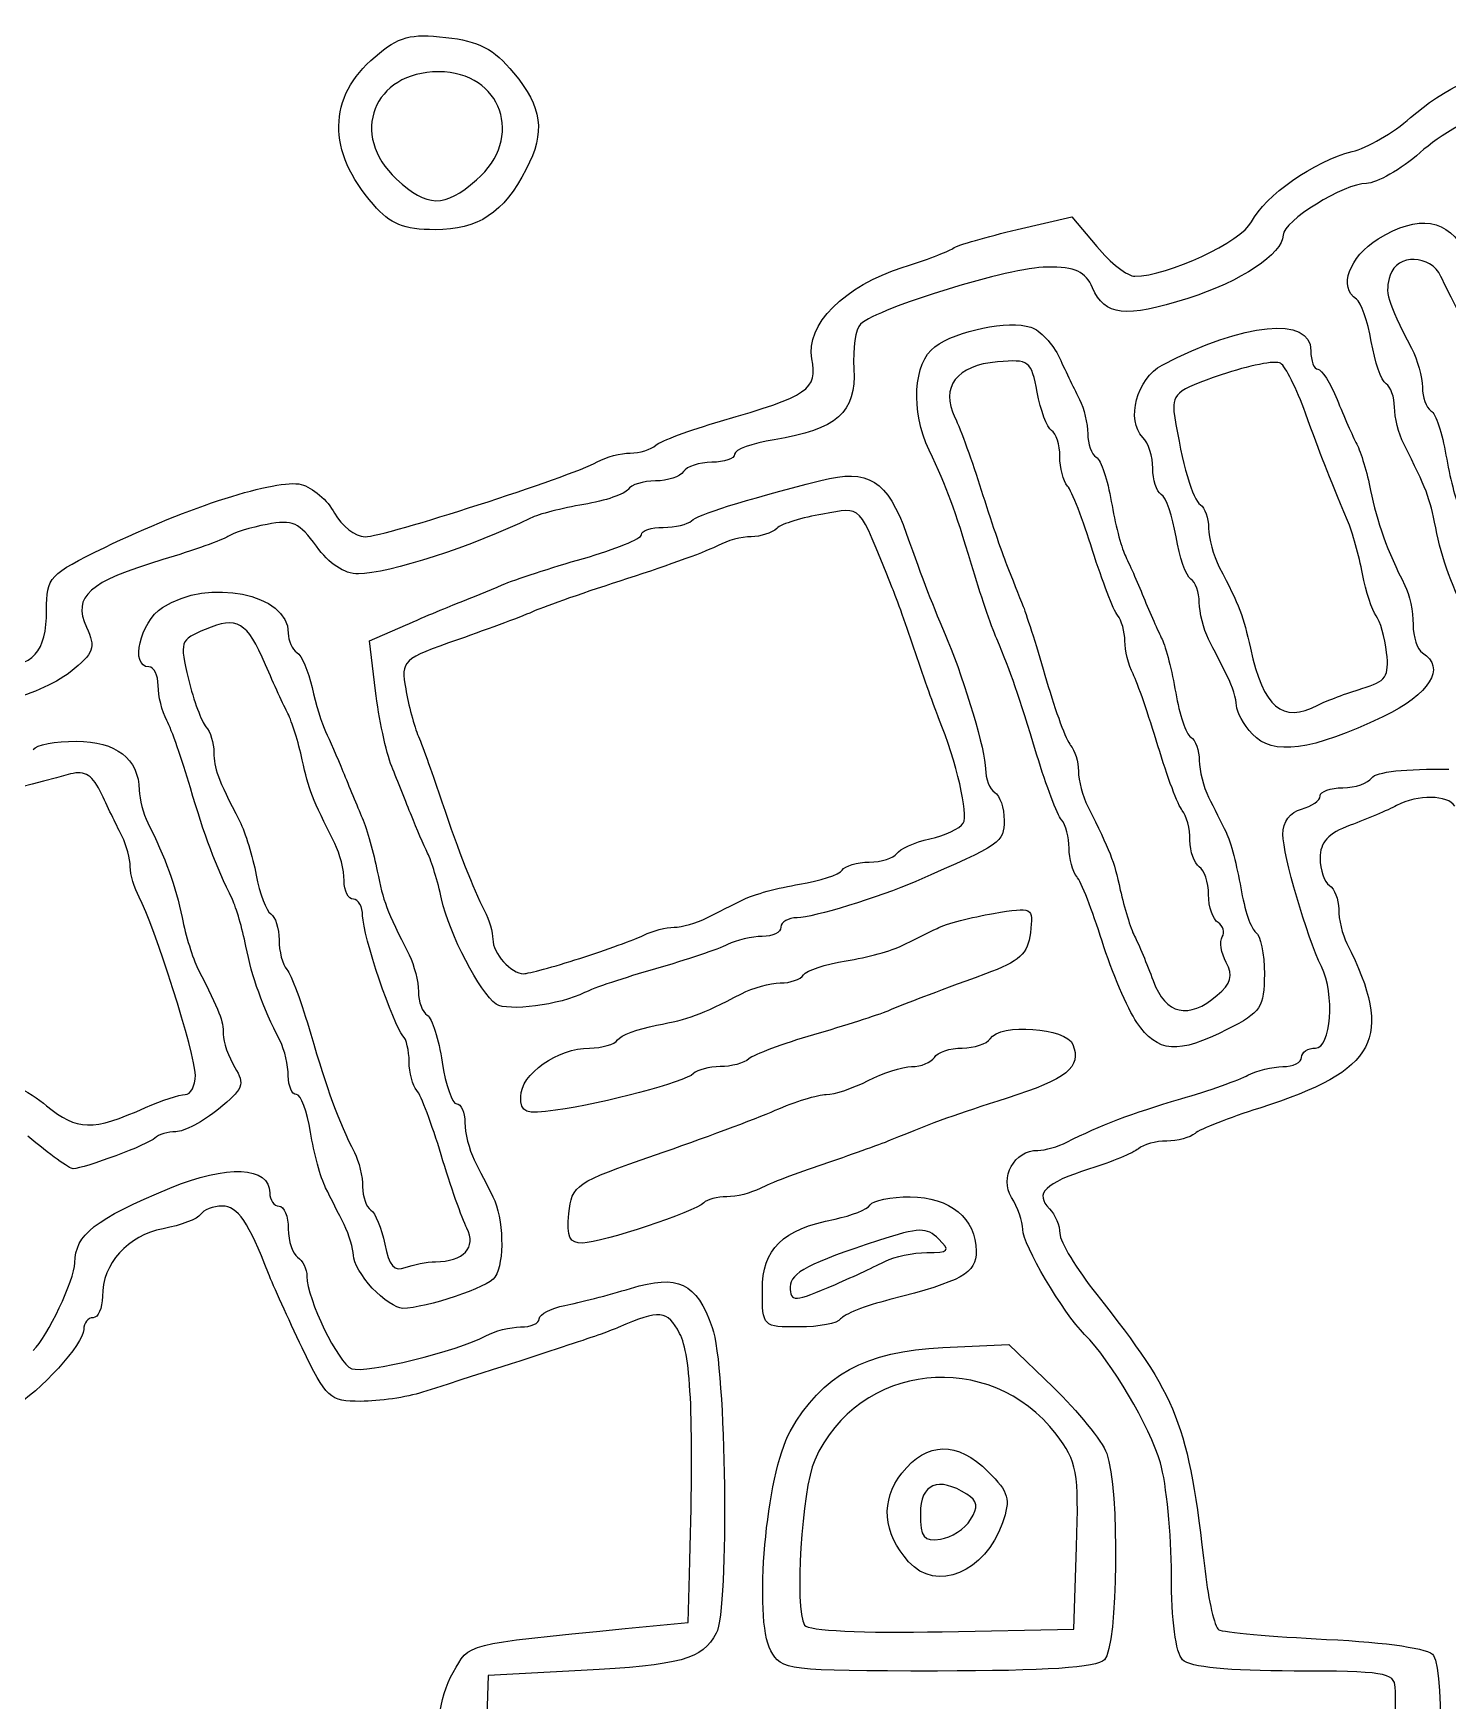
# Model space of a CAD drawing. Extents: x 177 to 584, y 158 to 1022.
# Drawn here: x 360.44 to 381.5, y 822.16 to 846.97 of the extents above; entities that cross this region are included whole.
import ezdxf

# ---------------------------------------------------------------- set-up
doc = ezdxf.new("R2010")
doc.units = 0
doc.layers.add('Top', color=7, linetype='CONTINUOUS')

msp = doc.modelspace()

# ---------------------------------------------------------------- linework, layer by layer
at = {"layer": 'Top', "color": 7}
for points in [[(367.039359, 844.792411)], [(365.503369, 844.425291)], [(379.56462, 836.975971)], [(378.58973, 836.543691)], [(368.577559, 833.206311)], [(378.0656, 832.657241)], [(367.332169, 832.526611)], [(376.868879, 832.252741)], [(367.696669, 831.149851)], [(362.113189, 830.986531)], [(368.414389, 829.410131)], [(366.427999, 828.691591)], [(372.380669, 828.355091)], [(365.488009, 828.300421)], [(371.294539, 828.271121)], [(374.393919, 824.853351)], [(373.471659, 824.226651)], [(371.418999, 822.903491)]]:
    msp.add_lwpolyline(points, close=True, dxfattribs=at)
for points in [[(375.086269, 844.053631), (375.903279, 844.242451), (376.272579, 843.800091)], [(365.535049, 837.190311), (365.447949, 837.931491), (365.984199, 838.167881)], [(373.980519, 827.415841), (374.961609, 827.459941), (375.624549, 826.823451)], [(373.968829, 823.185081), (375.930269, 823.223381), (375.970459, 824.448471)], [(369.253439, 823.232541), (370.187499, 823.324841), (370.208799, 824.035211)], [(368.596639, 822.606701), (367.212849, 822.531601), (367.172849, 821.320781)]]:
    msp.add_lwpolyline(points, dxfattribs=at)
for points in [[(365.528609, 846.627181), (365.889439, 846.930801), (366.049519, 846.974481), (366.581579, 846.914511)], [(366.581579, 846.914511), (367.076009, 846.858811), (367.290039, 846.746741), (367.591199, 846.386001)], [(380.94371, 845.719921), (381.42933, 846.146301), (381.97741, 846.411591), (383.12557, 846.776011)], [(365.503409, 844.425291), (364.808859, 845.217121), (364.818169, 846.029351), (365.528609, 846.627181)], [(366.475289, 846.402081), (365.503179, 846.402081), (365.135719, 845.464911), (365.848739, 844.804111)], [(367.039359, 844.792391), (367.761449, 845.413411), (367.414999, 846.402081), (366.475289, 846.402081)], [(367.591199, 846.386001), (368.017709, 845.875111), (368.066349, 845.505881), (367.779889, 844.953711)], [(380.07368, 845.213781), (380.29787, 845.268881), (380.68938, 845.496611), (380.94371, 845.719921)], [(382.29628, 845.903371), (381.91574, 845.769111), (381.37069, 845.452781), (381.08506, 845.200421)], [(378.57608, 844.170201), (378.76736, 844.553881), (379.51873, 845.077461), (380.07368, 845.213781)], [(381.08506, 845.200421), (380.79943, 844.948061), (380.4405, 844.741581), (380.28743, 844.741581)], [(367.779889, 844.953711), (367.440369, 844.299301), (367.064139, 844.049421), (366.422399, 844.052121)], [(365.848739, 844.804111), (366.306339, 844.380021), (366.557019, 844.377551), (367.039359, 844.792411)], [(380.28743, 844.741581), (379.95343, 844.741581), (379.04848, 844.179731), (379.04607, 843.970851)], [(366.422399, 844.052121), (365.953329, 844.054121), (365.760159, 844.132521), (365.503369, 844.425291)], [(380.46221, 843.916131), (381.06489, 844.288101), (381.5028, 844.217131), (381.77311, 843.703671)], [(374.130879, 843.774571), (374.206979, 843.824171), (374.636909, 843.949771), (375.086269, 844.053631)], [(376.839359, 843.358291), (377.32583, 843.359291), (378.42913, 843.875461), (378.57608, 844.170201)], [(379.04607, 843.970851), (379.04307, 843.692841), (378.41826, 843.277991), (377.62924, 843.029811)], [(373.390349, 843.494261), (373.721529, 843.598811), (374.054769, 843.724951), (374.130879, 843.774571)], [(376.272579, 843.800091), (376.475689, 843.556801), (376.730739, 843.357991), (376.839359, 843.358291)], [(380.13881, 843.019221), (379.86401, 843.189051), (380.02999, 843.649361), (380.46221, 843.916131)], [(372.030949, 842.129671), (371.930729, 842.630771), (372.515949, 843.218231), (373.390349, 843.494261)], [(375.526899, 843.496161), (375.000239, 843.496161), (373.023389, 842.890841), (372.755579, 842.647561)], [(376.209349, 843.185621), (376.101039, 843.431861), (375.959709, 843.496161), (375.526899, 843.496161)], [(381.39523, 843.357721), (381.24355, 843.684291), (380.74235, 843.695391), (380.64049, 843.374421)], [(380.64049, 843.374421), (380.55699, 843.111321), (380.58789, 843.006081), (380.95953, 842.287131)], [(381.65152, 842.840681), (381.56362, 843.010891), (381.44825, 843.243561), (381.39523, 843.357721)], [(377.62924, 843.029811), (376.693339, 842.735431), (376.392869, 842.768411), (376.209349, 843.185621)], [(380.35842, 842.389071), (380.30712, 842.692701), (380.2083, 842.976271), (380.13881, 843.019221)], [(377.24488, 842.036841), (378.46175, 842.674841), (379.45895, 842.771151), (379.45895, 842.250691)], [(372.755579, 842.647561), (372.683579, 842.582161), (372.639239, 842.282311), (372.656979, 841.981181)], [(373.861519, 842.309161), (374.191979, 842.552451), (374.954949, 842.708561), (375.291479, 842.601751)], [(375.291479, 842.601751), (375.428179, 842.558351), (375.619539, 842.352651), (375.716719, 842.144611)], [(373.776219, 840.771121), (373.501199, 841.350111), (373.541299, 842.073451), (373.861519, 842.309161)], [(379.45895, 842.250691), (379.45895, 842.098471), (379.50605, 841.973931), (379.56355, 841.973931)], [(380.57803, 841.758911), (380.50853, 841.801911), (380.40972, 842.085431), (380.35842, 842.389071)], [(380.95953, 842.287131), (381.04753, 842.116921), (381.11951, 841.855941), (381.11951, 841.707181)], [(370.671379, 841.201721), (371.986879, 841.581721), (372.122089, 841.674011), (372.030949, 842.129671)], [(372.656979, 841.981181), (372.695179, 841.334521), (372.402399, 841.074581), (371.468029, 840.925451)], [(374.794879, 842.085601), (374.185519, 842.033501), (373.940049, 841.712661), (374.160539, 841.256441)], [(375.384659, 841.634341), (375.296859, 842.102541), (375.266309, 842.125891), (374.794879, 842.085601)], [(375.716719, 842.144611), (375.813919, 841.936571), (375.948399, 841.658231), (376.015629, 841.526071)], [(376.957299, 840.960731), (376.703219, 841.214811), (376.870399, 841.840521), (377.24488, 842.036841)], [(379.00835, 842.065031), (378.93535, 842.110131), (378.53788, 842.032331), (378.12516, 841.892031)], [(379.37998, 841.321141), (379.24862, 841.685141), (379.08139, 842.019901), (379.00835, 842.065031)], [(379.56355, 841.973931), (379.62105, 841.973931), (379.7497, 841.771551), (379.84938, 841.524191)], [(378.12516, 841.892031), (377.44985, 841.662491), (377.38024, 841.601901), (377.42956, 841.286521)], [(380.70437, 841.410361), (380.70437, 841.559121), (380.64757, 841.715971), (380.57803, 841.758911)], [(375.599979, 841.064761), (375.532479, 841.106461), (375.435609, 841.362781), (375.384659, 841.634341)], [(376.015629, 841.526071), (376.082829, 841.393911), (376.137869, 841.164071), (376.137869, 841.015311)], [(379.84938, 841.524191), (379.94908, 841.276841), (380.08087, 840.979011), (380.14232, 840.862351)], [(381.11951, 841.707181), (381.11951, 841.558421), (381.17631, 841.401571), (381.24585, 841.358631)], [(374.160539, 841.256441), (374.245739, 841.080241), (374.422579, 840.593591), (374.553599, 840.174991)], [(377.42956, 841.286521), (377.54132, 840.571811), (377.69922, 840.028711), (377.81627, 839.956371)], [(380.00441, 839.725251), (379.71019, 840.428191), (379.60778, 840.689931), (379.37998, 841.321141)], [(380.84275, 840.865011), (380.76665, 841.016191), (380.70437, 841.261601), (380.70437, 841.410361)], [(381.24585, 841.358631), (381.31535, 841.315631), (381.41644, 841.018621), (381.47053, 840.698481)], [(369.709639, 840.845201), (369.781939, 840.909401), (370.214729, 841.069801), (370.671379, 841.201721)], [(375.722679, 840.678831), (375.722679, 840.849391), (375.667479, 841.023061), (375.599979, 841.064761)], [(376.137869, 841.015311), (376.137869, 840.866551), (376.194669, 840.709701), (376.264209, 840.666761)], [(369.327219, 840.728521), (369.465249, 840.728521), (369.637339, 840.781021), (369.709639, 840.845201)], [(371.468029, 840.925451), (371.144559, 840.873851), (370.879909, 840.777261), (370.879909, 840.710881)], [(374.408089, 839.067951), (374.158299, 839.904231), (374.052359, 840.189781), (373.776219, 840.771121)], [(377.1065, 840.501431), (377.1065, 840.671991), (377.0394, 840.878671), (376.957299, 840.960731)], [(380.14232, 840.862351), (380.20372, 840.745681), (380.29672, 840.434331), (380.34889, 840.170451)], [(381.31754, 839.616931), (381.22804, 840.069921), (381.18155, 840.192011), (380.84275, 840.865011)], [(365.380219, 839.483101), (365.666049, 839.483101), (368.436899, 840.375221), (368.835969, 840.595741)], [(368.835969, 840.595741), (368.968129, 840.668741), (369.189189, 840.728521), (369.327219, 840.728521)], [(370.542129, 840.590191), (370.356349, 840.590191), (370.165859, 840.527891), (370.118819, 840.451811)], [(370.879909, 840.710881), (370.879909, 840.644481), (370.727909, 840.590191), (370.542129, 840.590191)], [(372.164919, 840.320391), (372.872809, 840.502971), (373.155299, 840.325391), (373.442029, 839.519301)], [(375.836599, 840.237261), (375.773899, 840.309561), (375.722679, 840.508271), (375.722679, 840.678831)], [(376.264209, 840.666761), (376.333709, 840.623861), (376.434799, 840.326751), (376.488879, 840.006611)], [(377.23283, 840.113241), (377.16333, 840.156241), (377.1065, 840.330871), (377.1065, 840.501431)], [(381.47053, 840.698481), (381.52463, 840.378341), (381.61618, 840.020611), (381.67399, 839.903521)], [(361.503719, 839.323231), (362.747599, 839.927441), (364.068869, 840.350781), (364.428789, 840.260441)], [(364.428789, 840.260441), (364.599669, 840.217541), (364.823689, 840.025111), (364.926619, 839.832781)], [(369.703679, 840.313431), (369.522389, 840.313431), (369.338929, 840.256631), (369.295979, 840.187091)], [(370.118819, 840.451811), (370.071819, 840.375711), (369.884969, 840.313431), (369.703679, 840.313431)], [(370.240339, 839.720471), (370.333639, 839.813771), (370.971029, 840.012471), (372.164919, 840.320391)], [(376.210969, 839.275521), (376.067729, 839.732171), (375.899259, 840.164961), (375.836599, 840.237261)], [(369.295979, 840.187091), (369.253079, 840.117591), (368.955969, 840.016501), (368.635839, 839.962411)], [(373.228819, 838.722001), (372.705089, 840.014541), (372.796539, 839.917461), (372.194009, 839.820471)], [(374.553599, 840.174991), (374.684629, 839.756391), (374.853919, 839.258221), (374.929819, 839.067951)], [(376.488879, 840.006611), (376.542979, 839.686471), (376.634529, 839.328741), (376.692349, 839.211651)], [(377.45244, 839.483091), (377.40114, 839.786731), (377.30232, 840.070301), (377.23283, 840.113241)], [(380.34889, 840.170451), (380.44009, 839.709291), (380.59882, 839.269731), (380.8589, 838.758471)], [(364.656149, 839.340091), (364.405069, 839.692701), (364.301339, 839.738721), (363.920229, 839.666571)], [(364.926619, 839.832781), (365.029549, 839.640461), (365.233669, 839.483101), (365.380219, 839.483101)], [(367.840879, 839.758941), (367.000719, 839.344071), (365.720999, 838.929631), (365.280109, 838.929631)], [(368.635839, 839.962411), (368.315699, 839.908311), (367.957969, 839.816761), (367.840879, 839.758941)], [(372.194009, 839.820471), (371.889569, 839.771471), (371.581329, 839.675501), (371.509029, 839.607231)], [(377.81627, 839.956371), (377.88257, 839.915371), (377.93677, 839.760181), (377.93677, 839.611421)], [(363.920229, 839.666571), (363.676229, 839.620371), (363.414319, 839.539291), (363.338209, 839.486381)], [(368.630739, 839.160011), (369.106419, 839.295331), (369.495609, 839.454521), (369.495609, 839.513761)], [(369.495609, 839.513761), (369.495609, 839.572961), (369.640909, 839.621471), (369.818499, 839.621471)], [(369.818499, 839.621471), (369.996089, 839.621471), (370.185919, 839.665971), (370.240339, 839.720471)], [(371.509029, 839.607231), (371.436729, 839.538931), (371.264639, 839.483091), (371.126609, 839.483091)], [(373.442029, 839.519301), (373.683689, 838.839581), (373.828249, 838.464031), (374.055179, 837.926361)], [(377.93677, 839.611421), (377.93677, 839.462671), (378.00877, 839.201691), (378.09676, 839.031481)], [(380.22796, 838.929571), (380.17666, 839.195951), (380.07609, 839.554011), (380.00441, 839.725251)], [(381.82756, 838.204951), (381.56748, 838.716211), (381.40871, 839.155771), (381.31754, 839.616931)], [(360.638839, 838.390511), (360.638839, 838.882261), (360.674039, 838.920241), (361.503719, 839.323231)], [(363.338209, 839.486381), (363.262109, 839.433481), (362.826199, 839.278221), (362.369549, 839.141381)], [(365.280109, 838.929631), (365.070349, 838.929631), (364.840979, 839.080511), (364.656149, 839.340091)], [(370.635359, 839.350741), (370.503199, 839.277941), (369.896899, 839.057201), (369.288029, 838.860191)], [(371.126609, 839.483091), (370.988579, 839.483091), (370.767519, 839.423491), (370.635359, 839.350741)], [(376.581379, 838.313781), (376.520879, 838.386081), (376.354219, 838.818871), (376.210969, 839.275521)], [(377.67206, 838.852941), (377.60256, 838.895841), (377.50374, 839.179451), (377.45244, 839.483091)], [(362.369549, 839.141381), (361.263699, 838.810001), (361.022959, 838.597701), (361.232239, 838.138391)], [(367.419919, 838.764881), (367.610189, 838.846881), (368.155059, 839.024691), (368.630739, 839.160011)], [(374.782429, 837.960911), (374.701629, 838.151181), (374.533119, 838.649351), (374.408089, 839.067951)], [(374.929819, 839.067951), (375.005719, 838.877681), (375.116989, 838.597461), (375.177099, 838.445241)], [(376.692349, 839.211651), (376.750149, 839.094561), (376.874279, 838.811951), (376.968149, 838.583621)], [(378.09676, 839.031481), (378.39566, 838.453281), (378.455, 838.298241), (378.55948, 837.822531)], [(362.364169, 838.429331), (363.046899, 838.876671), (364.237169, 838.634441), (364.237169, 838.048151)], [(366.797209, 838.510021), (366.949419, 838.568221), (367.229639, 838.682881), (367.419919, 838.764881)], [(369.288029, 838.860191), (368.679159, 838.663191), (368.056449, 838.446301), (367.904229, 838.378211)], [(377.79839, 838.504391), (377.79839, 838.653141), (377.74159, 838.809991), (377.67206, 838.852941)], [(380.43016, 838.306861), (380.37026, 838.382961), (380.27924, 838.663191), (380.22796, 838.929571)], [(380.8589, 838.758471), (380.9261, 838.626311), (380.98113, 838.365341), (380.98113, 838.178531)], [(365.984199, 838.167881), (366.279129, 838.297891), (366.644989, 838.451861), (366.797209, 838.510021)], [(373.573919, 837.753341), (373.445789, 838.133891), (373.290499, 838.569781), (373.228819, 838.722001)], [(376.968149, 838.583621), (377.06205, 838.355291), (377.18612, 838.072681), (377.24394, 837.955591)], [(377.93677, 837.959031), (377.86067, 838.110221), (377.79839, 838.355631), (377.79839, 838.504391)], [(359.865889, 837.545781), (360.440849, 837.545781), (360.638839, 837.762161), (360.638839, 838.390511)], [(362.161469, 837.545771), (361.875729, 837.545771), (362.027879, 838.208981), (362.364169, 838.429331)], [(363.899179, 837.574491), (363.617099, 838.223731), (363.482829, 838.302691), (363.000599, 838.102941)], [(367.904229, 838.378211), (367.752019, 838.310111), (367.241289, 838.118871), (366.769279, 837.953181)], [(375.177099, 838.445241), (375.237199, 838.293021), (375.394319, 837.794861), (375.526239, 837.338201)], [(376.691339, 837.931361), (376.691339, 838.069391), (376.641839, 838.241481), (376.581379, 838.313781)], [(380.58715, 837.757371), (380.56075, 837.983481), (380.49005, 838.230751), (380.43016, 838.306861)], [(361.232239, 838.138391), (361.374609, 837.825911), (361.348749, 837.754781), (360.988219, 837.467311)], [(363.000599, 838.102941), (362.624449, 837.947141), (362.615829, 837.921561), (362.751309, 837.363121)], [(364.237169, 838.048151), (364.237169, 837.933041), (364.294669, 837.803341), (364.364899, 837.759921)], [(380.98113, 838.178531), (380.98113, 837.991711), (381.04343, 837.800381), (381.11951, 837.753341)], [(364.364899, 837.759921), (364.435199, 837.716521), (364.536479, 837.481351), (364.590069, 837.237371)], [(366.769279, 837.953181), (365.930059, 837.658601), (365.912719, 837.642361), (365.984809, 837.218311)], [(373.918729, 836.784681), (373.857229, 836.936901), (373.702039, 837.372801), (373.573919, 837.753341)], [(374.055179, 837.926361), (374.310589, 837.321211), (374.615669, 836.287351), (374.615669, 836.026961)], [(375.381819, 836.231161), (375.103679, 837.149721), (374.999969, 837.449001), (374.782429, 837.960911)], [(376.812499, 837.440111), (376.745899, 837.572271), (376.691339, 837.793331), (376.691339, 837.931361)], [(377.24394, 837.955591), (377.30174, 837.838501), (377.39332, 837.480771), (377.44741, 837.160631)], [(378.21353, 837.409271), (378.13743, 837.560451), (378.01288, 837.807851), (377.93677, 837.959031)], [(378.55948, 837.822531), (378.75442, 836.935001), (379.02895, 836.703781), (379.56462, 836.975971)], [(380.22004, 837.222171), (380.57791, 837.329151), (380.62856, 837.402981), (380.58715, 837.757371)], [(381.11951, 837.753341), (381.4769, 837.532461), (381.23392, 837.139481), (380.5314, 836.802131)], [(362.299849, 837.267131), (362.299849, 837.420381), (362.237549, 837.545771), (362.161469, 837.545771)], [(364.231239, 836.849331), (364.171239, 836.965991), (364.021779, 837.292311), (363.899179, 837.574491)], [(360.988219, 837.467311), (360.766429, 837.290451), (360.332639, 837.104261), (360.024259, 837.053541)], [(362.428239, 836.748211), (362.357639, 836.880371), (362.299849, 837.113881), (362.299849, 837.267131)], [(362.751309, 837.363121), (362.828509, 837.044981), (362.945309, 836.725521), (363.010899, 836.653221)], [(375.526239, 837.338201), (375.658149, 836.881551), (375.818589, 836.448771), (375.882759, 836.376461)], [(377.1829, 836.369541), (377.04581, 836.826201), (376.879129, 837.307951), (376.812499, 837.440111)], [(378.35191, 836.970431), (378.35191, 837.060631), (378.28961, 837.258081), (378.21353, 837.409271)], [(364.590069, 837.237371), (364.643669, 836.993391), (364.734589, 836.698321), (364.792139, 836.581651)], [(365.777169, 836.063391), (365.691969, 836.275551), (365.582959, 836.782661), (365.535049, 837.190311)], [(365.984809, 837.218311), (366.025309, 836.979821), (366.110919, 836.660141), (366.174949, 836.507921)], [(377.44741, 837.160631), (377.50151, 836.840491), (377.6026, 836.543431), (377.67209, 836.500481)], [(379.56462, 836.975971), (379.69677, 837.043171), (379.99172, 837.153921), (380.22004, 837.222171)], [(364.444769, 836.161971), (364.387369, 836.423361), (364.291269, 836.732671), (364.231239, 836.849331)], [(374.285399, 835.218711), (374.366699, 835.350261), (374.185209, 836.125361), (373.918729, 836.784681)], [(378.58973, 836.543691), (378.45893, 836.688221), (378.35191, 836.880251), (378.35191, 836.970431)], [(380.5314, 836.802131), (379.47873, 836.296631), (378.88485, 836.217591), (378.58973, 836.543691)], [(362.779529, 835.746831), (362.656939, 836.165431), (362.498859, 836.616051), (362.428239, 836.748211)], [(363.010899, 836.653221), (363.076499, 836.580921), (363.130159, 836.408831), (363.130159, 836.270801)], [(364.792139, 836.581651), (364.849639, 836.464991), (364.966309, 836.198301), (365.051299, 835.989001)], [(360.441589, 836.316281), (360.483189, 836.383581), (360.771359, 836.438691), (361.081939, 836.438691)], [(361.081939, 836.438691), (361.673509, 836.438691), (362.010279, 836.176841), (362.018689, 835.710321)], [(363.130159, 836.270801), (363.130159, 836.030341), (363.178259, 835.901951), (363.514229, 835.244941)], [(366.174949, 836.507921), (366.238949, 836.355701), (366.396199, 835.919811), (366.524329, 835.539261)], [(375.882759, 836.376461), (375.946959, 836.304161), (375.999439, 836.132071), (375.999439, 835.994041)], [(377.54607, 835.407801), (377.48337, 835.480101), (377.31998, 835.912891), (377.1829, 836.369541)], [(377.67209, 836.500481), (377.74159, 836.457581), (377.79842, 836.300691), (377.79842, 836.151931)], [(364.929099, 834.918431), (364.592179, 835.587701), (364.543379, 835.712981), (364.444769, 836.161971)], [(366.069479, 835.331691), (365.993979, 835.521971), (365.862429, 835.851231), (365.777169, 836.063391)], [(374.615669, 836.026961), (374.615669, 835.881901), (374.677969, 835.724721), (374.754049, 835.677681)], [(375.747149, 835.269421), (375.684449, 835.341721), (375.520089, 835.774511), (375.381819, 836.231161)], [(377.79842, 836.151931), (377.79842, 836.003171), (377.86072, 835.757761), (377.9368, 835.606581)], [(380.36508, 835.895171), (380.41938, 835.983071), (380.88781, 836.034471), (381.51488, 836.021401)], [(360.995579, 835.951191), (359.814179, 835.639851), (359.573759, 835.567091), (359.361159, 835.456591)], [(361.461459, 835.644681), (361.326449, 835.933291), (361.212399, 836.008321), (360.995579, 835.951191)], [(365.051299, 835.989001), (365.136299, 835.779701), (365.264469, 835.468341), (365.336149, 835.297101)], [(375.999439, 835.994041), (375.999439, 835.856011), (376.061739, 835.619381), (376.137819, 835.468201)], [(379.93566, 835.746891), (380.12144, 835.746891), (380.31468, 835.813591), (380.36508, 835.895171)], [(361.762479, 835.022221), (361.695279, 835.154371), (361.559789, 835.434481), (361.461459, 835.644681)], [(362.018689, 835.710321), (362.020689, 835.576101), (362.078089, 835.358151), (362.145329, 835.225991)], [(363.405439, 834.081731), (363.156699, 834.585941), (362.988369, 835.033761), (362.779529, 835.746831)], [(366.524329, 835.539261), (366.784939, 834.765211), (366.977759, 834.272031), (367.159289, 833.915181)], [(374.754049, 835.677681), (374.830149, 835.630681), (374.892429, 835.443081), (374.892429, 835.260871)], [(377.9368, 835.606581), (378.0129, 835.455391), (378.12976, 835.220331), (378.19646, 835.084211)], [(379.32111, 835.430041), (379.47333, 835.469841), (379.59787, 835.557421), (379.59787, 835.624651)], [(379.59787, 835.624651), (379.59787, 835.691851), (379.74987, 835.746891), (379.93566, 835.746891)], [(381.60342, 835.470121), (381.49648, 835.643161), (381.05379, 835.649061), (380.73667, 835.481621)], [(365.336149, 835.297101), (365.407849, 835.125851), (365.509149, 834.769841), (365.561309, 834.505961)], [(366.311419, 834.773631), (366.253819, 834.890291), (366.144989, 835.141421), (366.069479, 835.331691)], [(376.137819, 835.468201), (376.474739, 834.798921), (376.523529, 834.673651), (376.622149, 834.224661)], [(377.65999, 834.966241), (377.65999, 835.136791), (377.60869, 835.335501), (377.54607, 835.407801)], [(379.04435, 835.051931), (379.04435, 835.241291), (379.1497, 835.385211), (379.32111, 835.430041)], [(380.73667, 835.481621), (380.60451, 835.411821), (380.294, 835.279761), (380.04665, 835.188071)], [(362.145329, 835.225991), (362.405399, 834.714731), (362.564169, 834.275171), (362.655339, 833.814021)], [(363.514229, 835.244941), (363.597029, 835.083071), (363.707199, 834.724321), (363.759089, 834.447731)], [(374.892429, 835.260871), (374.892429, 834.933071), (374.861629, 834.911781), (373.577819, 834.352711)], [(373.785379, 834.985741), (374.011959, 835.035541), (374.236969, 835.140341), (374.285399, 835.218711)], [(375.861079, 834.847361), (375.861079, 835.007191), (375.809779, 835.197121), (375.747149, 835.269421)], [(378.19646, 835.084211), (378.26316, 834.948091), (378.36198, 834.574791), (378.41607, 834.254651)], [(379.61738, 833.084961), (379.3984, 833.527571), (379.04435, 834.742881), (379.04435, 835.051931)], [(380.04665, 835.188071), (379.71642, 835.065661), (379.59691, 834.936061), (379.59691, 834.700361)], [(361.884709, 834.570601), (361.884709, 834.686831), (361.829709, 834.890061), (361.762479, 835.022221)], [(365.067479, 834.364911), (365.067479, 834.518161), (365.005179, 834.767251), (364.929099, 834.918431)], [(373.294469, 834.767531), (373.337869, 834.837831), (373.558799, 834.935981), (373.785379, 834.985741)], [(375.974999, 834.425311), (375.912299, 834.497611), (375.861079, 834.687541), (375.861079, 834.847361)], [(377.79837, 834.570601), (377.72227, 834.617601), (377.65999, 834.795681), (377.65999, 834.966241)], [(362.017059, 834.118991), (361.944259, 834.251151), (361.884709, 834.454381), (361.884709, 834.570601)], [(366.519379, 834.091091), (366.462579, 834.349831), (366.368969, 834.656971), (366.311419, 834.773631)], [(372.481999, 834.519591), (372.522899, 834.585691), (372.704619, 834.639791), (372.885909, 834.639791)], [(372.885909, 834.639791), (373.067199, 834.639791), (373.251049, 834.697291), (373.294469, 834.767531)], [(377.93675, 834.155471), (377.93675, 834.336751), (377.87445, 834.523571), (377.79837, 834.570601)], [(379.59691, 834.700361), (379.59691, 834.523821), (379.65921, 834.340881), (379.73529, 834.293851)], [(363.759089, 834.447731), (363.810989, 834.171141), (363.908649, 833.910721), (363.976129, 833.869011)], [(365.205859, 834.086281), (365.129759, 834.086281), (365.067479, 834.211661), (365.067479, 834.364911)], [(365.561309, 834.505961), (365.650809, 834.052971), (365.697309, 833.930881), (366.036109, 833.257871)], [(371.011739, 834.083671), (371.160629, 834.158371), (371.535639, 834.259941), (371.845079, 834.309421)], [(373.577819, 834.352711), (373.028529, 834.113501), (372.050529, 833.813541), (371.813479, 833.811571)], [(371.845079, 834.309421), (372.154529, 834.358921), (372.441139, 834.453481), (372.481999, 834.519591)], [(376.350649, 833.463571), (376.206699, 833.920221), (376.037659, 834.353001), (375.974999, 834.425311)], [(379.73529, 834.293851), (379.81139, 834.246851), (379.87367, 834.086611), (379.87367, 833.937851)], [(362.853369, 831.468411), (362.853369, 831.772781), (362.241879, 833.710831), (362.017059, 834.118991)], [(363.604919, 833.389831), (363.552719, 833.653721), (363.462989, 833.965071), (363.405439, 834.081731)], [(365.344239, 833.838801), (365.344239, 833.974911), (365.281939, 834.086281), (365.205859, 834.086281)], [(367.332159, 832.526571), (367.089729, 832.691431), (366.634219, 833.568241), (366.519379, 834.091091)], [(370.466139, 833.809521), (370.617319, 833.885621), (370.862839, 834.009001), (371.011739, 834.083671)], [(376.622149, 834.224661), (376.679549, 833.963271), (376.775689, 833.653961), (376.835769, 833.537301)], [(378.07739, 833.738931), (377.99999, 833.786731), (377.93675, 833.974181), (377.93675, 834.155471)], [(378.41607, 834.254651), (378.47017, 833.934521), (378.57126, 833.637451), (378.64074, 833.594501)], [(362.655339, 833.814021), (362.707539, 833.550131), (362.814259, 833.207641), (362.892569, 833.052931)], [(363.976129, 833.869011), (364.043629, 833.827311), (364.098819, 833.653631), (364.098819, 833.483081)], [(365.944309, 832.056281), (365.802939, 832.197641), (365.344239, 833.560231), (365.344239, 833.838801)], [(367.159289, 833.915181), (367.226489, 833.783021), (367.281529, 833.593091), (367.281529, 833.493121)], [(369.979929, 833.671141), (370.096159, 833.671141), (370.314949, 833.733441), (370.466139, 833.809521)], [(371.813479, 833.811571), (371.680289, 833.810571), (371.571309, 833.747271), (371.571309, 833.671181)], [(373.894489, 833.654031), (374.030599, 833.720731), (374.408969, 833.820411), (374.735299, 833.875541)], [(374.735299, 833.875541), (375.323149, 833.974841), (375.328209, 833.972241), (375.283499, 833.589551)], [(379.87367, 833.937851), (379.87367, 833.789091), (379.92827, 833.559251), (379.99507, 833.427091)], [(368.577559, 833.206311), (368.968319, 833.331201), (369.396159, 833.486881), (369.528319, 833.552261)], [(369.528319, 833.552261), (369.660479, 833.617661), (369.863699, 833.671141), (369.979929, 833.671141)], [(371.571309, 833.671181), (371.571309, 833.595081), (371.445919, 833.532801), (371.292669, 833.532801)], [(373.376279, 833.396981), (373.525179, 833.471681), (373.758369, 833.587331), (373.894489, 833.654031)], [(375.283499, 833.589551), (375.246499, 833.272951), (375.126099, 833.162261), (374.615659, 832.975581)], [(376.835769, 833.537301), (376.895869, 833.420641), (377.02003, 833.122811), (377.11172, 832.875451)], [(378.14019, 833.526051), (378.18299, 833.595351), (378.15479, 833.691131), (378.07739, 833.738931)], [(378.64074, 833.594501), (378.71024, 833.551601), (378.76708, 833.272281), (378.76708, 832.973881)], [(364.114929, 831.977861), (363.854859, 832.489121), (363.696079, 832.928681), (363.604919, 833.389831)], [(364.098819, 833.483081), (364.098819, 833.312521), (364.151319, 833.113811), (364.215499, 833.041511)], [(367.281529, 833.493121), (367.281529, 833.284011), (367.553649, 832.979241), (367.740359, 832.979241)], [(370.773749, 833.411641), (370.641589, 833.345041), (370.159839, 833.183121), (369.703179, 833.051901)], [(371.292669, 833.532801), (371.139419, 833.532801), (370.905909, 833.478301), (370.773749, 833.411641)], [(372.542939, 833.171231), (372.852379, 833.220731), (373.227389, 833.322301), (373.376279, 833.396981)], [(376.868849, 832.252741), (376.727779, 832.462041), (376.494589, 833.006911), (376.350649, 833.463571)], [(378.19919, 833.144421), (378.12389, 833.285041), (378.09739, 833.456781), (378.14019, 833.526051)], [(379.99507, 833.427091), (380.70671, 832.018451), (380.45062, 831.535401), (378.69744, 830.979511)], [(362.892569, 833.052931), (363.220709, 832.404661), (363.268509, 832.280921), (363.268509, 832.079731)], [(364.215499, 833.041511), (364.279699, 832.969211), (364.440099, 832.536421), (364.572019, 832.079771)], [(366.036109, 833.257871), (366.112209, 833.106691), (366.174489, 832.861281), (366.174489, 832.712521)], [(367.740359, 832.979241), (367.810059, 832.979241), (368.186799, 833.081421), (368.577559, 833.206311)], [(369.703179, 833.051901), (369.246529, 832.920681), (368.771599, 832.761511), (368.647769, 832.698191)], [(371.906019, 832.961061), (371.946919, 833.027161), (372.233489, 833.121751), (372.542939, 833.171231)], [(378.06562, 832.657241), (378.27255, 832.834411), (378.3039, 832.948771), (378.19919, 833.144421)], [(379.52868, 831.872261), (379.76249, 831.872261), (379.82107, 832.673221), (379.61738, 833.084961)], [(370.981309, 832.680871), (371.151519, 832.768871), (371.412499, 832.840861), (371.561259, 832.840861)], [(371.561259, 832.840861), (371.710019, 832.840861), (371.865159, 832.894961), (371.906019, 832.961061)], [(374.615659, 832.975581), (373.769569, 832.666151), (373.487569, 832.559051), (373.162669, 832.423741)], [(377.11172, 832.875451), (377.2995, 832.368871), (377.6383, 832.291371), (378.0656, 832.657241)], [(378.76708, 832.973881), (378.76708, 832.481151), (378.71678, 832.405681), (378.21908, 832.151771)], [(366.174489, 832.712521), (366.174489, 832.563761), (366.233189, 832.405791), (366.304869, 832.361471)], [(368.647769, 832.698191), (368.285439, 832.512911), (367.502489, 832.410791), (367.332169, 832.526611)], [(369.718679, 832.211931), (370.211999, 832.304431), (370.358329, 832.358821), (370.981309, 832.680871)], [(366.304869, 832.361471), (366.376569, 832.317171), (366.477059, 832.002121), (366.528149, 831.661401)], [(373.162669, 832.423741), (373.010449, 832.360341), (372.512279, 832.200551), (372.055629, 832.068641)], [(363.268509, 832.079731), (363.268509, 831.963501), (363.346309, 831.740361), (363.441479, 831.583871)], [(364.572019, 832.079771), (364.808929, 831.259641), (364.983679, 830.785791), (365.221999, 830.317301)], [(366.036109, 831.669241), (366.036109, 831.831611), (365.994809, 832.005771), (365.944309, 832.056281)], [(369.139959, 831.994891), (369.181659, 832.062391), (369.442089, 832.160041), (369.718679, 832.211931)], [(372.055629, 832.068641), (371.598979, 831.936721), (371.166189, 831.776291), (371.093889, 831.712121)], [(374.684849, 832.010581), (374.830969, 832.247001), (375.820549, 832.177401), (375.917849, 831.923881)], [(378.21908, 832.151771), (377.4833, 831.776401), (377.17437, 831.799511), (376.868879, 832.252741)], [(364.237169, 831.458941), (364.237169, 831.612191), (364.182169, 831.845701), (364.114929, 831.977861)], [(367.696669, 831.149851), (367.696669, 831.482431), (368.249639, 831.872201), (368.721479, 831.872201)], [(368.721479, 831.872201), (368.909939, 831.872201), (369.098249, 831.927401), (369.139959, 831.994891)], [(373.854569, 831.733821), (373.901569, 831.809921), (374.088419, 831.872201), (374.269709, 831.872201)], [(374.269709, 831.872201), (374.450999, 831.872201), (374.637809, 831.934501), (374.684849, 832.010581)], [(375.917849, 831.923881), (376.046819, 831.587791), (375.827549, 831.409731), (374.936539, 831.126961)], [(379.32111, 831.733881), (379.32111, 831.809981), (379.41451, 831.872261), (379.52868, 831.872261)], [(359.570749, 831.587401), (359.921509, 831.468811), (360.402609, 831.210971), (360.639859, 831.014431)], [(363.441479, 831.583871), (363.594009, 831.332981), (363.565379, 831.259661), (363.199319, 830.963731)], [(366.150029, 831.242571), (366.087329, 831.314871), (366.036109, 831.506881), (366.036109, 831.669241)], [(366.528149, 831.661401), (366.579249, 831.320691), (366.676249, 831.041921), (366.743719, 831.041921)], [(370.667219, 831.595441), (370.504849, 831.595441), (370.325349, 831.548741), (370.268319, 831.491751)], [(371.093889, 831.712121), (371.021589, 831.647921), (370.829579, 831.595441), (370.667219, 831.595441)], [(372.867129, 831.388721), (373.085129, 831.502421), (373.377239, 831.595441), (373.516269, 831.595441)], [(373.516269, 831.595441), (373.655299, 831.595441), (373.807529, 831.657741), (373.854569, 831.733821)], [(378.52355, 831.467111), (378.65571, 831.537711), (378.88923, 831.595501), (379.04248, 831.595501)], [(379.04248, 831.595501), (379.19573, 831.595501), (379.32111, 831.657801), (379.32111, 831.733881)], [(362.701309, 831.180301), (362.784909, 831.180301), (362.853369, 831.309951), (362.853369, 831.468411)], [(364.357859, 831.180301), (364.291459, 831.180301), (364.237169, 831.305691), (364.237169, 831.458941)], [(370.268319, 831.491751), (370.143789, 831.367221), (368.938429, 831.047121), (368.215589, 830.946621)], [(372.245499, 831.181151), (372.369399, 831.181621), (372.649129, 831.275051), (372.867129, 831.388721)], [(377.52217, 831.115811), (377.94077, 831.238411), (378.39139, 831.396491), (378.52355, 831.467111)], [(362.113189, 830.986491), (362.353019, 831.093081), (362.617669, 831.180301), (362.701309, 831.180301)], [(364.568029, 830.620741), (364.518829, 830.928501), (364.424239, 831.180301), (364.357859, 831.180301)], [(366.513199, 830.280831), (366.376119, 830.737481), (366.212689, 831.170271), (366.150029, 831.242571)], [(368.215589, 830.946621), (367.765609, 830.884021), (367.696669, 830.911021), (367.696669, 831.149851)], [(371.484419, 830.945831), (371.779119, 831.074791), (372.121609, 831.180681), (372.245499, 831.181151)], [(374.936539, 831.126961), (374.164639, 830.881991), (373.884179, 830.780761), (373.197259, 830.499181)], [(375.828899, 830.472311), (376.328409, 830.726421), (376.784829, 830.899871), (377.52217, 831.115811)], [(360.639859, 831.014431), (361.093679, 830.638461), (361.320509, 830.634161), (362.113189, 830.986531)], [(363.199319, 830.963731), (362.970989, 830.779141), (362.685579, 830.627801), (362.565079, 830.627431)], [(366.743719, 831.041921), (366.811219, 831.041921), (366.866389, 830.916531), (366.866389, 830.763281)], [(369.703169, 830.282641), (370.388149, 830.518431), (371.189709, 830.816871), (371.484419, 830.945831)], [(378.69744, 830.979511), (378.24079, 830.834721), (377.80801, 830.664981), (377.7357, 830.602321)], [(361.032929, 830.075331), (360.983029, 830.074331), (360.680869, 830.291621), (360.361419, 830.558511)], [(362.565079, 830.627431), (362.444569, 830.627051), (362.303299, 830.584031), (362.251139, 830.531931)], [(364.793289, 829.790461), (364.718589, 829.939351), (364.617249, 830.312981), (364.568029, 830.620741)], [(366.866389, 830.763281), (366.866389, 830.610031), (366.928689, 830.360951), (367.004769, 830.209761)], [(377.7357, 830.602321), (377.6634, 830.539721), (377.47347, 830.488401), (377.31365, 830.488401)], [(362.251139, 830.531931), (362.155839, 830.436631), (361.202319, 830.079221), (361.032929, 830.075331)], [(365.221999, 830.317301), (365.289199, 830.185141), (365.344239, 829.955301), (365.344239, 829.806541)], [(373.197259, 830.499181), (373.026019, 830.428981), (372.574549, 830.267781), (372.194009, 830.140961)], [(375.005069, 829.648821), (374.819539, 829.945901), (375.044969, 830.350081), (375.396109, 830.350081)], [(375.396109, 830.350081), (375.501989, 830.350081), (375.696739, 830.405081), (375.828899, 830.472311)], [(376.891589, 830.374081), (376.819289, 830.311181), (376.492349, 830.175671), (376.165069, 830.072881)], [(377.31365, 830.488401), (377.15382, 830.488401), (376.963889, 830.437001), (376.891589, 830.374081)], [(362.473339, 829.787861), (363.322529, 830.141561), (363.960919, 830.111601), (363.960919, 829.718061)], [(366.896359, 829.189841), (366.822759, 829.333231), (366.650289, 829.824181), (366.513199, 830.280831)], [(367.004769, 830.209761), (367.080869, 830.058581), (367.205419, 829.811181), (367.281529, 829.660001)], [(368.414389, 829.410071), (368.455989, 829.836191), (368.507489, 829.871031), (369.703169, 830.282641)], [(372.194009, 830.140961), (371.813469, 830.014141), (371.393979, 829.853621), (371.261819, 829.784261)], [(376.165069, 830.072881), (375.498869, 829.863661), (375.341229, 829.707051), (375.568279, 829.480011)], [(361.059339, 828.676191), (361.067339, 829.096711), (361.353629, 829.321491), (362.473339, 829.787861)], [(363.960919, 829.718061), (363.960919, 829.609021), (364.023219, 829.519811), (364.099299, 829.519811)], [(365.067449, 829.244861), (364.991349, 829.396041), (364.867969, 829.641561), (364.793289, 829.790461)], [(365.344239, 829.806541), (365.344239, 829.657791), (365.398439, 829.502561), (365.464739, 829.461601)], [(367.281529, 829.660001), (367.442819, 829.339601), (367.460449, 828.689681), (367.314029, 828.462701)], [(370.420859, 829.568651), (370.285869, 829.433661), (368.908669, 828.975961), (368.621959, 828.970801)], [(370.765959, 829.658151), (370.625399, 829.658151), (370.470099, 829.617851), (370.420859, 829.568651)], [(371.261819, 829.784261), (371.129669, 829.714861), (370.906529, 829.658151), (370.765959, 829.658151)], [(372.896959, 829.537601), (372.937959, 829.603901), (373.207189, 829.658111), (373.495339, 829.658111)], [(373.495339, 829.658111), (374.082889, 829.658111), (374.477279, 829.332971), (374.477279, 828.848561)], [(375.169719, 829.172981), (375.169719, 829.289691), (375.095619, 829.503821), (375.005069, 829.648821)], [(362.932269, 829.397021), (362.890569, 829.329521), (362.639589, 829.233641), (362.374559, 829.183921)], [(363.253299, 829.519711), (363.118439, 829.519711), (362.973969, 829.464511), (362.932269, 829.397021)], [(363.942519, 828.516461), (363.647449, 829.279001), (363.482089, 829.519711), (363.253299, 829.519711)], [(364.099299, 829.519811), (364.175399, 829.519811), (364.237679, 829.367811), (364.237679, 829.182031)], [(365.464739, 829.461601), (365.531039, 829.420601), (365.624219, 829.192271), (365.671849, 828.954121)], [(368.621959, 828.970801), (368.422079, 828.966801), (368.379849, 829.056601), (368.414389, 829.410131)], [(371.294539, 828.271121), (371.294539, 828.885361), (371.585859, 829.169771), (372.377099, 829.328021)], [(372.377099, 829.328021), (372.622059, 829.377021), (372.855989, 829.471331), (372.896959, 829.537601)], [(375.568279, 829.480011), (375.652979, 829.395311), (375.722589, 829.229491), (375.722969, 829.111521)], [(362.374559, 829.183921), (361.846039, 829.084721), (361.469579, 828.664781), (361.469579, 828.174311)], [(364.237679, 829.182031), (364.237679, 828.996251), (364.299979, 828.805761), (364.376059, 828.758721)], [(365.205829, 828.786621), (365.205829, 828.887471), (365.143529, 829.093671), (365.067449, 829.244861)], [(366.427969, 828.691581), (366.846079, 828.695581), (367.042819, 828.904701), (366.896359, 829.189841)], [(373.918639, 829.030611), (373.740499, 829.208761), (373.631759, 829.206061), (373.024119, 829.008411)], [(376.091309, 827.609781), (375.771649, 827.929441), (375.169719, 828.950431), (375.169719, 829.172981)], [(375.722969, 829.111521), (375.723359, 828.993551), (375.969969, 828.585681), (376.271009, 828.205131)], [(365.671849, 828.954121), (365.736149, 828.632541), (365.814899, 828.542781), (365.977799, 828.605291)], [(373.024119, 829.008411), (371.995249, 828.673761), (371.709679, 828.524221), (371.709679, 828.320091)], [(373.126199, 828.701061), (373.258349, 828.770761), (373.536349, 828.827811), (373.743959, 828.827811)], [(374.477279, 828.848561), (374.477279, 828.520401), (374.268459, 828.403261), (373.193699, 828.128521)], [(373.743959, 828.827811), (374.075559, 828.827811), (374.096789, 828.852511), (373.918639, 829.030611)], [(360.440469, 827.373121), (360.654469, 827.577731), (361.054229, 828.419421), (361.059339, 828.676191)], [(364.376059, 828.758721), (364.452159, 828.711721), (364.514439, 828.583891), (364.514439, 828.474741)], [(365.487979, 828.300421), (365.332799, 828.466981), (365.205829, 828.685781), (365.205829, 828.786621)], [(365.977799, 828.605291), (366.098439, 828.651591), (366.301029, 828.690391), (366.427999, 828.691591)], [(372.380669, 828.355121), (372.658549, 828.475681), (372.994039, 828.631351), (373.126199, 828.701061)], [(364.443349, 827.409421), (364.234149, 827.847041), (364.008779, 828.345211), (363.942519, 828.516461)], [(364.514439, 828.474741), (364.514439, 828.139881), (364.981279, 827.177121), (365.180779, 827.100571)], [(367.314029, 828.462701), (367.217029, 828.312361), (366.291149, 827.999961), (365.937739, 827.998331)], [(369.329039, 828.294571), (370.046739, 828.510271), (370.304749, 828.386971), (370.548799, 827.711611)], [(371.709679, 828.320091), (371.709679, 828.085761), (371.766679, 828.088731), (372.380669, 828.355091)], [(361.469579, 828.174311), (361.469579, 828.000971), (361.407279, 827.859151), (361.331199, 827.859151)], [(365.937739, 827.998331), (365.845539, 827.997911), (365.643189, 828.133851), (365.488009, 828.300421)], [(368.354479, 828.041131), (368.563779, 828.082331), (369.002329, 828.196371), (369.329039, 828.294571)], [(371.839889, 827.720791), (371.296429, 827.720791), (371.294539, 827.722791), (371.294539, 828.271121)], [(373.193699, 828.128521), (372.830219, 828.035621), (372.499619, 827.905861), (372.459039, 827.840191)], [(376.271009, 828.205131), (377.49062, 826.663401), (377.63347, 826.298621), (377.88476, 824.084401)], [(361.331199, 827.859151), (361.255099, 827.859151), (361.192819, 827.779651), (361.192819, 827.682421)], [(367.695299, 827.720871), (367.848549, 827.720871), (367.973929, 827.776071), (367.973929, 827.843551)], [(367.973929, 827.843551), (367.973929, 827.911051), (368.145179, 827.999931), (368.354479, 828.041131)], [(370.063109, 827.625441), (369.876569, 827.974001), (369.773499, 827.984041), (369.149659, 827.714441)], [(372.459039, 827.840191), (372.418439, 827.774491), (372.139839, 827.720791), (371.839889, 827.720791)], [(361.192819, 827.682421), (361.192819, 827.474291), (360.534259, 826.750131), (360.142559, 826.527541)], [(365.180779, 827.100571), (365.379579, 827.024271), (366.768499, 827.363911), (367.176369, 827.588541)], [(369.149659, 827.714441), (368.910069, 827.610891), (368.362189, 827.429581), (366.233859, 826.749521)], [(367.176369, 827.588541), (367.308529, 827.661341), (367.542049, 827.720871), (367.695299, 827.720871)], [(370.208799, 824.035211), (370.277299, 826.320221), (370.237499, 827.299551), (370.063109, 827.625441)], [(370.548799, 827.711611), (370.756179, 827.137751), (370.802359, 823.526571), (370.606999, 823.161521)], [(377.21957, 825.698301), (377.06312, 826.240911), (376.491149, 827.209941), (376.091309, 827.609781)], [(365.316299, 826.613731), (364.852959, 826.613731), (364.801099, 826.661031), (364.443349, 827.409421)], [(371.708049, 826.166131), (372.180299, 827.006381), (372.830809, 827.364121), (373.980519, 827.415841)], [(375.666909, 826.124151), (374.688069, 827.407481), (372.711709, 827.194831), (372.073379, 825.737501)], [(366.233859, 826.749521), (366.000129, 826.674821), (365.587229, 826.613731), (365.316299, 826.613731)], [(375.624549, 826.823451), (375.989159, 826.473381), (376.347219, 826.029841), (376.420229, 825.837811)], [(371.418989, 822.903521), (371.159689, 823.388041), (371.349289, 825.527741), (371.708049, 826.166131)], [(375.970459, 824.448471), (376.007359, 825.572541), (375.982359, 825.710631), (375.666909, 826.124151)], [(373.372459, 825.547301), (373.743729, 826.019291), (374.196679, 826.026331), (374.655759, 825.567201)], [(372.073379, 825.737501), (371.877479, 825.290271), (371.769549, 823.531621), (371.922779, 823.283681)], [(376.420229, 825.837811), (376.614669, 825.326401), (376.589099, 822.968941), (376.386929, 822.766761)], [(377.38379, 824.030821), (377.38379, 824.634671), (377.30989, 825.385031), (377.21957, 825.698301)], [(373.471659, 824.226701), (373.085539, 824.655161), (373.049379, 825.136571), (373.372459, 825.547301)], [(374.338859, 825.231781), (373.913809, 825.502731), (373.646959, 825.391581), (373.646959, 824.943571)], [(374.655759, 825.567201), (374.965289, 825.257671), (374.992259, 825.160651), (374.867909, 824.803951)], [(374.393959, 824.853351), (374.511719, 825.043391), (374.499179, 825.129601), (374.338859, 825.231781)], [(373.646959, 824.943571), (373.646959, 824.587591), (373.695059, 824.525971), (373.944179, 824.563031)], [(373.944179, 824.563031), (374.107649, 824.587331), (374.310029, 824.717991), (374.393919, 824.853351)], [(374.867909, 824.803951), (374.610649, 824.065981), (373.886339, 823.766501), (373.471659, 824.226651)], [(377.54985, 822.766861), (377.4486, 822.868111), (377.38379, 823.361411), (377.38379, 824.030821)], [(377.88476, 824.084401), (377.93466, 823.644611), (378.02596, 823.253601), (378.08763, 823.215491)], [(366.689609, 822.578501), (366.944769, 823.023081), (366.824519, 822.992411), (369.253439, 823.232541)], [(370.606999, 823.161521), (370.399139, 822.773131), (370.089549, 822.687691), (368.596639, 822.606701)], [(371.922779, 823.283681), (371.973979, 823.200781), (372.781549, 823.161921), (373.968829, 823.185081)], [(378.08763, 823.215491), (378.14933, 823.177391), (378.87104, 823.112761), (379.6915, 823.071891)], [(373.900959, 822.600711), (371.656209, 822.600711), (371.575799, 822.610711), (371.418999, 822.903491)], [(379.6915, 823.071891), (380.61394, 823.025991), (381.22301, 822.935071), (381.28743, 822.833771)], [(376.386929, 822.766761), (376.270979, 822.650821), (375.520829, 822.600711), (373.900959, 822.600711)], [(379.21041, 822.600811), (378.23252, 822.600811), (377.6585, 822.658211), (377.54985, 822.766861)], [(381.28743, 822.833771), (381.45316, 822.573141), (381.41515, 820.184561), (381.24253, 820.011941)], [(366.919929, 819.813271), (366.411199, 820.182451), (366.272209, 821.851221), (366.689609, 822.578501)], [(380.71565, 822.358641), (380.70565, 822.573671), (380.5374, 822.600811), (379.21041, 822.600811)], [(380.69235, 819.303651), (380.71965, 820.764701), (380.72945, 822.046891), (380.71565, 822.358641)]]:
    msp.add_open_spline(points, degree=3, dxfattribs=at)

doc.saveas('drawing.dxf')
